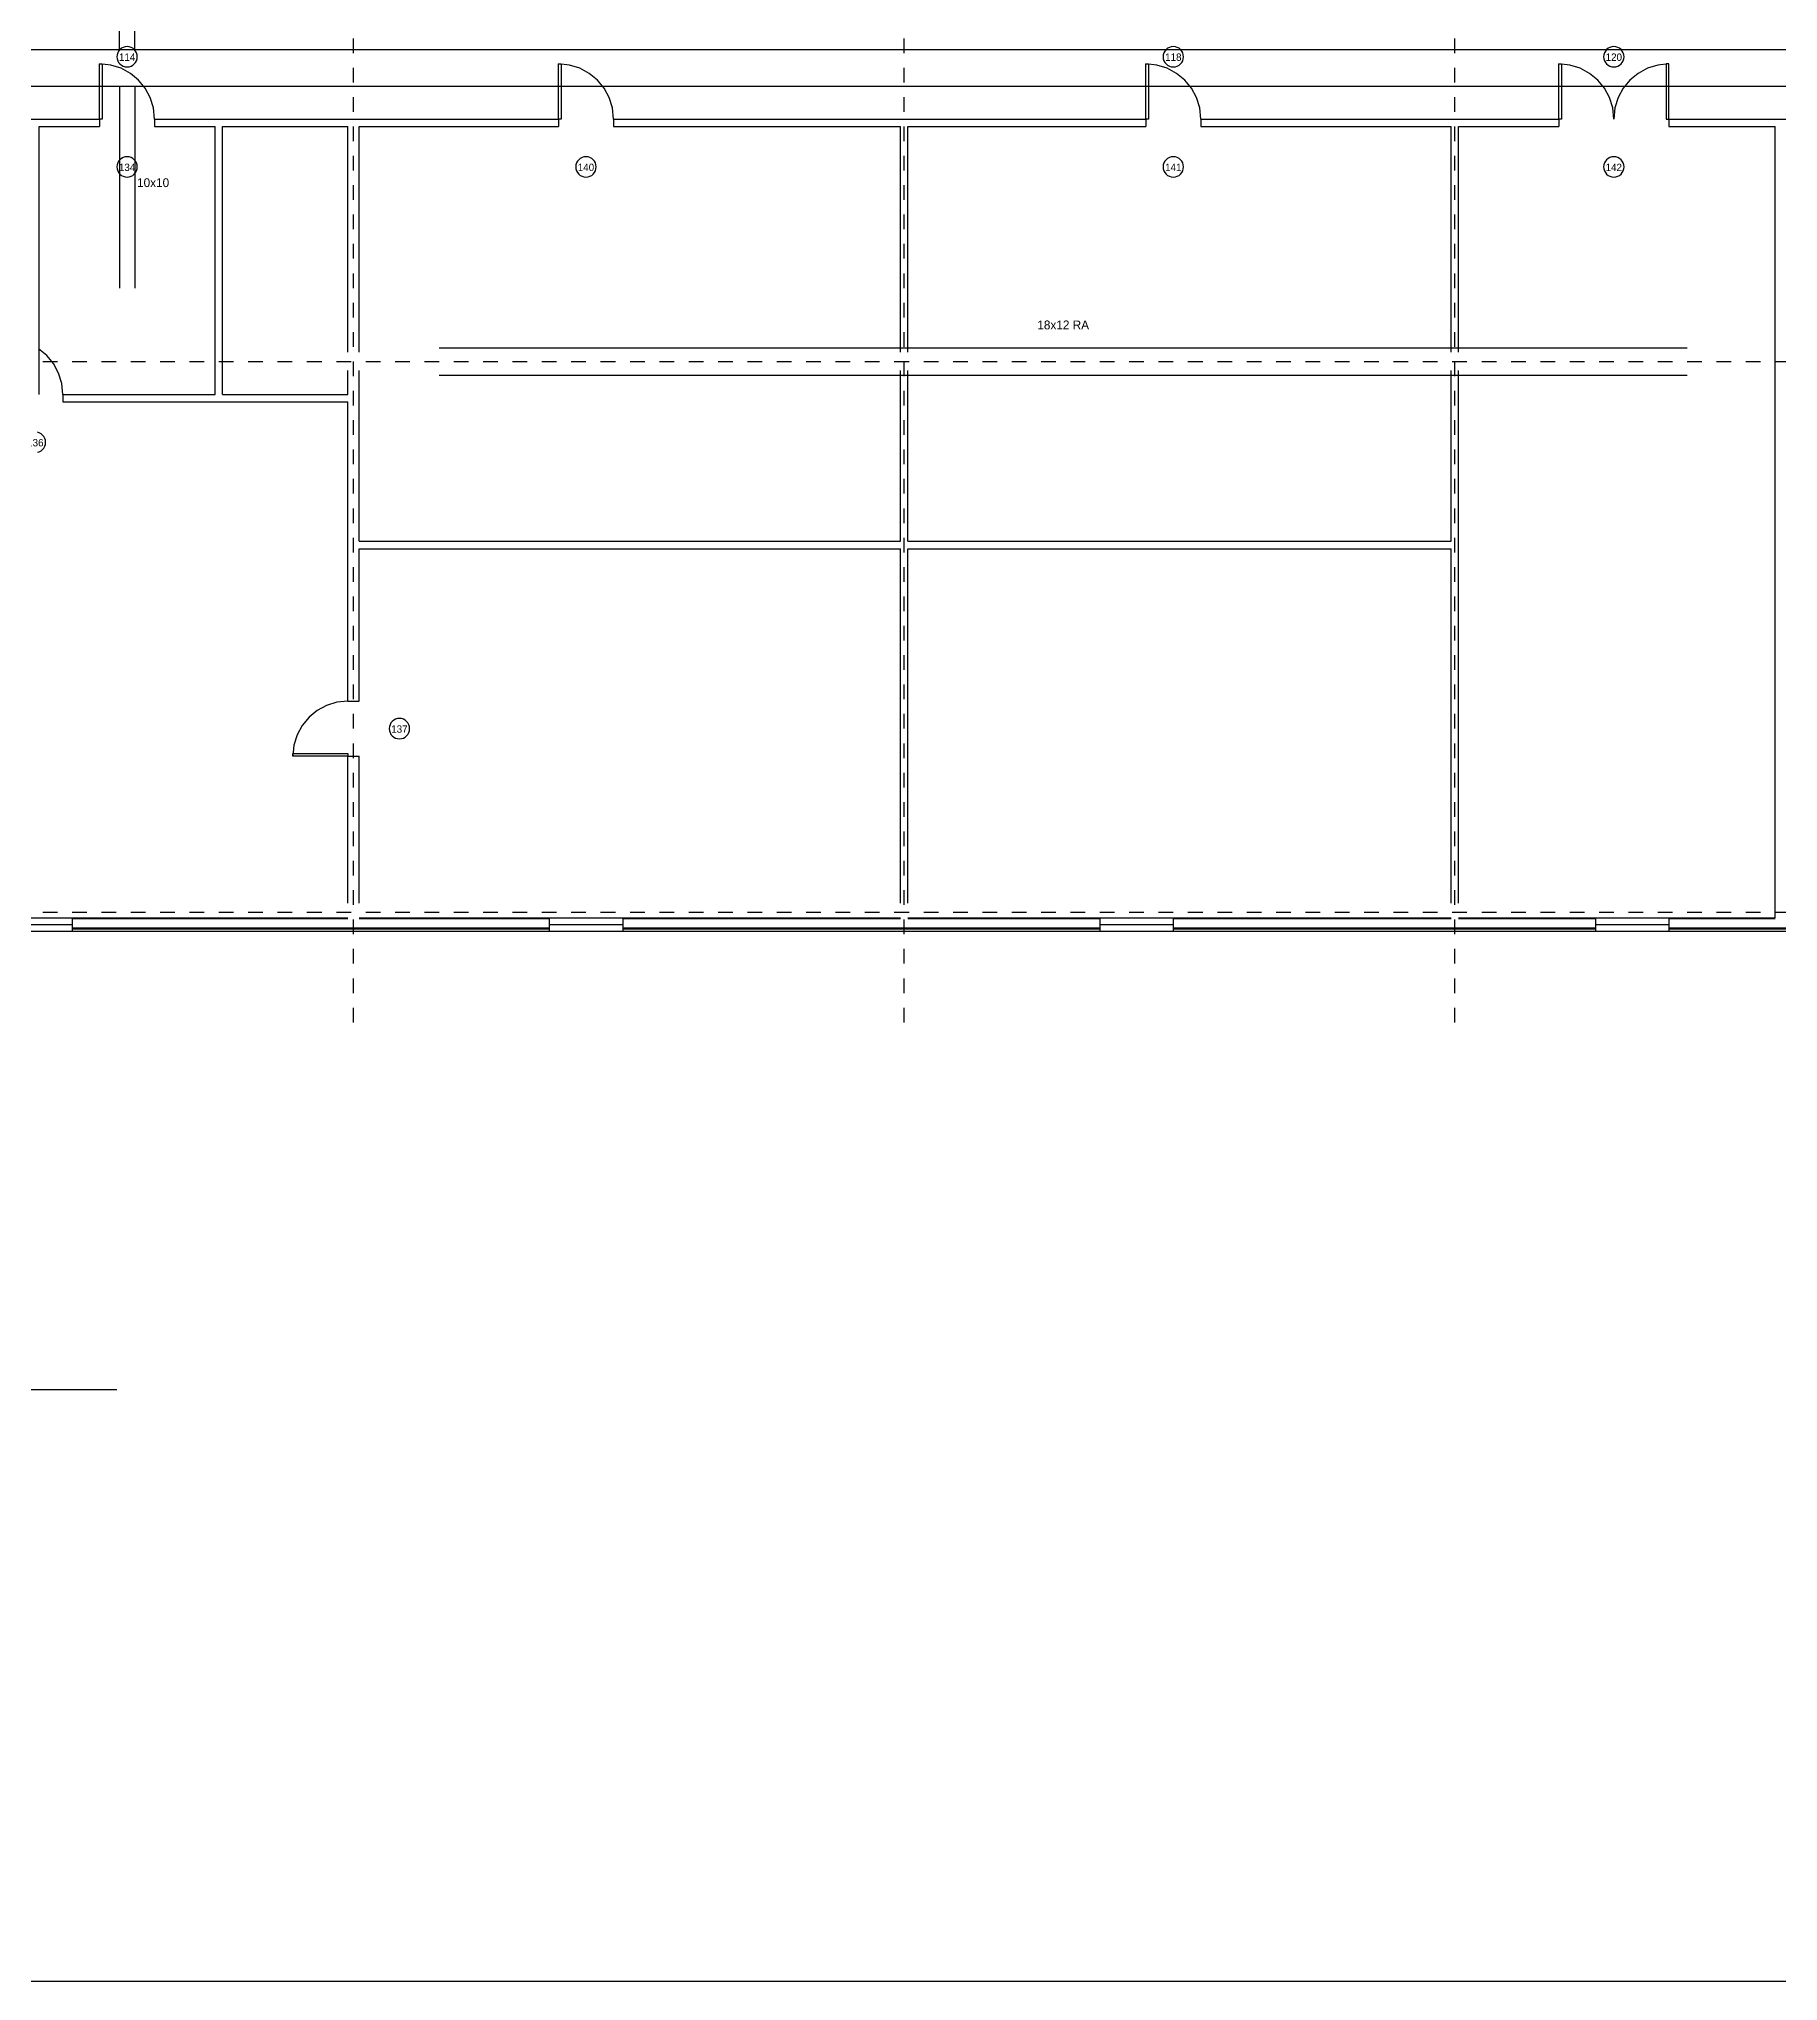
# Model space of a CAD drawing. Header units: inches. Extents: x 0.5 to 35.5, y 0.5 to 23.5.
# Drawn here: x 11.97 to 23.81, y 0.5 to 13.72 of the extents above; entities that cross this region are included whole.
import ezdxf
from ezdxf.enums import TextEntityAlignment as Align

# ---------------------------------------------------------------- set-up
doc = ezdxf.new("R2010")
doc.units = ezdxf.units.IN
doc.linetypes.add('DASHED', pattern=[0.125, 0.0833, -0.0417])
for name, color, linetype in [('A-ANNO-SYMB', 5, 'CONTINUOUS'), ('A-ANNO-TEXT', 3, 'CONTINUOUS'), ('A-DOOR', 4, 'CONTINUOUS'), ('A-GLAZ', 3, 'CONTINUOUS'), ('A-WALL', 2, 'CONTINUOUS'), ('G-ANNO-TTLB', 4, 'CONTINUOUS'), ('M-ANNO', 1, 'CONTINUOUS'), ('M-DUCT', 7, 'CONTINUOUS'), ('S-GRID', 1, 'CONTINUOUS')]:
    doc.layers.add(name, color=color, linetype=linetype)

msp = doc.modelspace()

# ---------------------------------------------------------------- linework, layer by layer
at = {"layer": 'A-ANNO-SYMB'}
for p, q in [((12.50546, 13.62942), (12.50141, 13.61638)), ((12.51186, 13.64121), (12.50546, 13.62942)), ((12.52034, 13.65149), (12.51186, 13.64121)), ((12.53062, 13.65997), (12.52034, 13.65149)), ((12.54241, 13.66637), (12.53062, 13.65997)), ((12.55545, 13.67042), (12.54241, 13.66637)), ((12.56944, 13.67183), (12.55545, 13.67042)), ((12.58344, 13.67042), (12.56944, 13.67183)), ((12.59648, 13.66637), (12.58344, 13.67042)), ((12.60827, 13.65997), (12.59648, 13.66637)), ((12.61855, 13.65149), (12.60827, 13.65997)), ((12.62703, 13.64121), (12.61855, 13.65149)), ((12.63343, 13.62942), (12.62703, 13.64121)), ((12.63748, 13.61638), (12.63343, 13.62942)), ((19.63046, 13.62942), (19.62641, 13.61638)), ((19.63686, 13.64121), (19.63046, 13.62942)), ((19.64534, 13.65149), (19.63686, 13.64121)), ((19.65562, 13.65997), (19.64534, 13.65149)), ((19.66741, 13.66637), (19.65562, 13.65997)), ((19.68045, 13.67042), (19.66741, 13.66637)), ((19.69444, 13.67183), (19.68045, 13.67042)), ((19.70844, 13.67042), (19.69444, 13.67183)), ((19.72148, 13.66637), (19.70844, 13.67042)), ((19.73327, 13.65997), (19.72148, 13.66637)), ((19.74355, 13.65149), (19.73327, 13.65997)), ((19.75203, 13.64121), (19.74355, 13.65149)), ((19.75843, 13.62942), (19.75203, 13.64121)), ((19.76248, 13.61638), (19.75843, 13.62942)), ((22.63046, 13.62942), (22.62641, 13.61638)), ((22.63686, 13.64121), (22.63046, 13.62942)), ((22.64534, 13.65149), (22.63686, 13.64121)), ((22.65562, 13.65997), (22.64534, 13.65149)), ((22.66741, 13.66637), (22.65562, 13.65997)), ((22.68045, 13.67042), (22.66741, 13.66637)), ((22.69444, 13.67183), (22.68045, 13.67042)), ((22.70844, 13.67042), (22.69444, 13.67183)), ((22.72148, 13.66637), (22.70844, 13.67042)), ((22.73327, 13.65997), (22.72148, 13.66637)), ((22.74355, 13.65149), (22.73327, 13.65997)), ((22.75203, 13.64121), (22.74355, 13.65149)), ((22.75843, 13.62942), (22.75203, 13.64121)), ((22.76248, 13.61638), (22.75843, 13.62942)), ((12.50141, 13.61638), (12.5, 13.60239)), ((12.5, 13.60239), (12.50141, 13.58839)), ((12.50141, 13.58839), (12.50546, 13.57536)), ((12.50546, 13.57536), (12.51186, 13.56356)), ((12.51186, 13.56356), (12.52034, 13.55328)), ((12.52034, 13.55328), (12.53062, 13.5448)), ((12.53062, 13.5448), (12.54241, 13.5384)), ((12.54241, 13.5384), (12.55545, 13.53435)), ((12.55545, 13.53435), (12.56944, 13.53294)), ((12.56944, 13.53294), (12.58344, 13.53435)), ((12.58344, 13.53435), (12.59648, 13.5384)), ((12.59648, 13.5384), (12.60827, 13.5448)), ((12.60827, 13.5448), (12.61855, 13.55328)), ((12.61855, 13.55328), (12.62703, 13.56356)), ((12.62703, 13.56356), (12.63343, 13.57536)), ((12.63343, 13.57536), (12.63748, 13.58839)), ((12.63889, 13.60239), (12.63748, 13.61638)), ((12.63748, 13.58839), (12.63889, 13.60239)), ((19.62641, 13.61638), (19.625, 13.60239)), ((19.625, 13.60239), (19.62641, 13.58839)), ((19.62641, 13.58839), (19.63046, 13.57536)), ((19.63046, 13.57536), (19.63686, 13.56356)), ((19.63686, 13.56356), (19.64534, 13.55328)), ((19.64534, 13.55328), (19.65562, 13.5448)), ((19.65562, 13.5448), (19.66741, 13.5384)), ((19.66741, 13.5384), (19.68045, 13.53435)), ((19.68045, 13.53435), (19.69444, 13.53294)), ((19.69444, 13.53294), (19.70844, 13.53435)), ((19.70844, 13.53435), (19.72148, 13.5384)), ((19.72148, 13.5384), (19.73327, 13.5448)), ((19.73327, 13.5448), (19.74355, 13.55328)), ((19.74355, 13.55328), (19.75203, 13.56356)), ((19.75203, 13.56356), (19.75843, 13.57536)), ((19.75843, 13.57536), (19.76248, 13.58839)), ((19.76389, 13.60239), (19.76248, 13.61638)), ((19.76248, 13.58839), (19.76389, 13.60239)), ((22.62641, 13.61638), (22.625, 13.60239)), ((22.625, 13.60239), (22.62641, 13.58839)), ((22.62641, 13.58839), (22.63046, 13.57536)), ((22.63046, 13.57536), (22.63686, 13.56356)), ((22.63686, 13.56356), (22.64534, 13.55328)), ((22.64534, 13.55328), (22.65562, 13.5448)), ((22.65562, 13.5448), (22.66741, 13.5384)), ((22.66741, 13.5384), (22.68045, 13.53435)), ((22.68045, 13.53435), (22.69444, 13.53294)), ((22.69444, 13.53294), (22.70844, 13.53435)), ((22.70844, 13.53435), (22.72148, 13.5384)), ((22.72148, 13.5384), (22.73327, 13.5448)), ((22.73327, 13.5448), (22.74355, 13.55328)), ((22.74355, 13.55328), (22.75203, 13.56356)), ((22.75203, 13.56356), (22.75843, 13.57536)), ((22.75843, 13.57536), (22.76248, 13.58839)), ((22.76389, 13.60239), (22.76248, 13.61638)), ((22.76248, 13.58839), (22.76389, 13.60239)), ((12.50141, 12.86638), (12.5, 12.85239)), ((12.5, 12.85239), (12.50141, 12.83839)), ((12.50546, 12.87942), (12.50141, 12.86638)), ((12.50141, 12.83839), (12.50546, 12.82536)), ((12.51186, 12.89121), (12.50546, 12.87942)), ((12.52034, 12.90149), (12.51186, 12.89121)), ((12.53062, 12.90997), (12.52034, 12.90149)), ((12.54241, 12.91637), (12.53062, 12.90997)), ((12.55545, 12.92042), (12.54241, 12.91637)), ((12.56944, 12.92183), (12.55545, 12.92042)), ((12.58344, 12.92042), (12.56944, 12.92183)), ((12.59648, 12.91637), (12.58344, 12.92042)), ((12.60827, 12.90997), (12.59648, 12.91637)), ((12.61855, 12.90149), (12.60827, 12.90997)), ((12.62703, 12.89121), (12.61855, 12.90149)), ((12.63343, 12.87942), (12.62703, 12.89121)), ((12.63748, 12.86638), (12.63343, 12.87942)), ((12.63343, 12.82536), (12.63748, 12.83839)), ((12.63889, 12.85239), (12.63748, 12.86638)), ((12.63748, 12.83839), (12.63889, 12.85239)), ((15.62641, 12.86638), (15.625, 12.85239)), ((15.625, 12.85239), (15.62641, 12.83839)), ((15.63046, 12.87942), (15.62641, 12.86638)), ((15.62641, 12.83839), (15.63046, 12.82536)), ((15.63686, 12.89121), (15.63046, 12.87942)), ((15.64534, 12.90149), (15.63686, 12.89121)), ((15.65562, 12.90997), (15.64534, 12.90149)), ((15.66741, 12.91637), (15.65562, 12.90997)), ((15.68045, 12.92042), (15.66741, 12.91637)), ((15.69444, 12.92183), (15.68045, 12.92042)), ((15.70844, 12.92042), (15.69444, 12.92183)), ((15.72148, 12.91637), (15.70844, 12.92042)), ((15.73327, 12.90997), (15.72148, 12.91637)), ((15.74355, 12.90149), (15.73327, 12.90997)), ((15.75203, 12.89121), (15.74355, 12.90149)), ((15.75843, 12.87942), (15.75203, 12.89121)), ((15.76248, 12.86638), (15.75843, 12.87942)), ((15.75843, 12.82536), (15.76248, 12.83839)), ((15.76389, 12.85239), (15.76248, 12.86638)), ((15.76248, 12.83839), (15.76389, 12.85239)), ((19.62641, 12.86638), (19.625, 12.85239)), ((19.625, 12.85239), (19.62641, 12.83839)), ((19.63046, 12.87942), (19.62641, 12.86638)), ((19.62641, 12.83839), (19.63046, 12.82536)), ((19.63686, 12.89121), (19.63046, 12.87942)), ((19.64534, 12.90149), (19.63686, 12.89121)), ((19.65562, 12.90997), (19.64534, 12.90149)), ((19.66741, 12.91637), (19.65562, 12.90997)), ((19.68045, 12.92042), (19.66741, 12.91637)), ((19.69444, 12.92183), (19.68045, 12.92042)), ((19.70844, 12.92042), (19.69444, 12.92183)), ((19.72148, 12.91637), (19.70844, 12.92042)), ((19.73327, 12.90997), (19.72148, 12.91637)), ((19.74355, 12.90149), (19.73327, 12.90997)), ((19.75203, 12.89121), (19.74355, 12.90149)), ((19.75843, 12.87942), (19.75203, 12.89121)), ((19.76248, 12.86638), (19.75843, 12.87942)), ((19.75843, 12.82536), (19.76248, 12.83839)), ((19.76389, 12.85239), (19.76248, 12.86638)), ((19.76248, 12.83839), (19.76389, 12.85239)), ((22.62641, 12.86638), (22.625, 12.85239)), ((22.625, 12.85239), (22.62641, 12.83839)), ((22.63046, 12.87942), (22.62641, 12.86638)), ((22.62641, 12.83839), (22.63046, 12.82536)), ((22.63686, 12.89121), (22.63046, 12.87942)), ((22.64534, 12.90149), (22.63686, 12.89121)), ((22.65562, 12.90997), (22.64534, 12.90149)), ((22.66741, 12.91637), (22.65562, 12.90997)), ((22.68045, 12.92042), (22.66741, 12.91637)), ((22.69444, 12.92183), (22.68045, 12.92042)), ((22.70844, 12.92042), (22.69444, 12.92183)), ((22.72148, 12.91637), (22.70844, 12.92042)), ((22.73327, 12.90997), (22.72148, 12.91637)), ((22.74355, 12.90149), (22.73327, 12.90997)), ((22.75203, 12.89121), (22.74355, 12.90149)), ((22.75843, 12.87942), (22.75203, 12.89121)), ((22.76248, 12.86638), (22.75843, 12.87942)), ((22.75843, 12.82536), (22.76248, 12.83839)), ((22.76389, 12.85239), (22.76248, 12.86638)), ((22.76248, 12.83839), (22.76389, 12.85239)), ((12.50546, 12.82536), (12.51186, 12.81356)), ((12.51186, 12.81356), (12.52034, 12.80328)), ((12.52034, 12.80328), (12.53062, 12.7948)), ((12.53062, 12.7948), (12.54241, 12.7884)), ((12.54241, 12.7884), (12.55545, 12.78435)), ((12.55545, 12.78435), (12.56944, 12.78294)), ((12.56944, 12.78294), (12.58344, 12.78435)), ((12.58344, 12.78435), (12.59648, 12.7884)), ((12.59648, 12.7884), (12.60827, 12.7948)), ((12.60827, 12.7948), (12.61855, 12.80328)), ((12.61855, 12.80328), (12.62703, 12.81356)), ((12.62703, 12.81356), (12.63343, 12.82536)), ((15.63046, 12.82536), (15.63686, 12.81356)), ((15.63686, 12.81356), (15.64534, 12.80328)), ((15.64534, 12.80328), (15.65562, 12.7948)), ((15.65562, 12.7948), (15.66741, 12.7884)), ((15.66741, 12.7884), (15.68045, 12.78435)), ((15.68045, 12.78435), (15.69444, 12.78294)), ((15.69444, 12.78294), (15.70844, 12.78435)), ((15.70844, 12.78435), (15.72148, 12.7884)), ((15.72148, 12.7884), (15.73327, 12.7948)), ((15.73327, 12.7948), (15.74355, 12.80328)), ((15.74355, 12.80328), (15.75203, 12.81356)), ((15.75203, 12.81356), (15.75843, 12.82536)), ((19.63046, 12.82536), (19.63686, 12.81356)), ((19.63686, 12.81356), (19.64534, 12.80328)), ((19.64534, 12.80328), (19.65562, 12.7948)), ((19.65562, 12.7948), (19.66741, 12.7884)), ((19.66741, 12.7884), (19.68045, 12.78435)), ((19.68045, 12.78435), (19.69444, 12.78294)), ((19.69444, 12.78294), (19.70844, 12.78435)), ((19.70844, 12.78435), (19.72148, 12.7884)), ((19.72148, 12.7884), (19.73327, 12.7948)), ((19.73327, 12.7948), (19.74355, 12.80328)), ((19.74355, 12.80328), (19.75203, 12.81356)), ((19.75203, 12.81356), (19.75843, 12.82536)), ((22.63046, 12.82536), (22.63686, 12.81356)), ((22.63686, 12.81356), (22.64534, 12.80328)), ((22.64534, 12.80328), (22.65562, 12.7948)), ((22.65562, 12.7948), (22.66741, 12.7884)), ((22.66741, 12.7884), (22.68045, 12.78435)), ((22.68045, 12.78435), (22.69444, 12.78294)), ((22.69444, 12.78294), (22.70844, 12.78435)), ((22.70844, 12.78435), (22.72148, 12.7884)), ((22.72148, 12.7884), (22.73327, 12.7948)), ((22.73327, 12.7948), (22.74355, 12.80328)), ((22.74355, 12.80328), (22.75203, 12.81356)), ((22.75203, 12.81356), (22.75843, 12.82536)), ((11.97148, 11.04137), (11.95844, 11.04542)), ((11.98327, 11.03497), (11.97148, 11.04137)), ((11.99355, 11.02649), (11.98327, 11.03497)), ((12.00203, 11.01621), (11.99355, 11.02649)), ((12.00843, 11.00442), (12.00203, 11.01621)), ((12.01248, 10.99138), (12.00843, 11.00442)), ((12.01389, 10.97739), (12.01248, 10.99138)), ((12.01248, 10.96339), (12.01389, 10.97739)), ((11.95844, 10.90935), (11.97148, 10.9134)), ((11.97148, 10.9134), (11.98327, 10.9198)), ((11.98327, 10.9198), (11.99355, 10.92828)), ((11.99355, 10.92828), (12.00203, 10.93856)), ((12.00203, 10.93856), (12.00843, 10.95036)), ((12.00843, 10.95036), (12.01248, 10.96339)), ((14.35584, 9.04177), (14.35443, 9.02778)), ((14.35443, 9.02778), (14.35584, 9.01378)), ((14.35988, 9.05481), (14.35584, 9.04177)), ((14.35584, 9.01378), (14.35988, 9.00075)), ((14.36629, 9.0666), (14.35988, 9.05481)), ((14.35988, 9.00075), (14.36629, 8.98895)), ((14.37477, 9.07688), (14.36629, 9.0666)), ((14.38504, 9.08536), (14.37477, 9.07688)), ((14.39684, 9.09176), (14.38504, 9.08536)), ((14.40988, 9.09581), (14.39684, 9.09176)), ((14.42387, 9.09722), (14.40988, 9.09581)), ((14.43787, 9.09581), (14.42387, 9.09722)), ((14.4509, 9.09176), (14.43787, 9.09581)), ((14.4627, 9.08536), (14.4509, 9.09176)), ((14.47298, 9.07688), (14.4627, 9.08536)), ((14.48146, 9.0666), (14.47298, 9.07688)), ((14.48786, 9.05481), (14.48146, 9.0666)), ((14.48146, 8.98895), (14.48786, 9.00075)), ((14.49191, 9.04177), (14.48786, 9.05481)), ((14.48786, 9.00075), (14.49191, 9.01378)), ((14.49332, 9.02778), (14.49191, 9.04177)), ((14.49191, 9.01378), (14.49332, 9.02778)), ((14.36629, 8.98895), (14.37477, 8.97867)), ((14.37477, 8.97867), (14.38504, 8.97019)), ((14.38504, 8.97019), (14.39684, 8.96379)), ((14.39684, 8.96379), (14.40988, 8.95974)), ((14.40988, 8.95974), (14.42387, 8.95833)), ((14.42387, 8.95833), (14.43787, 8.95974)), ((14.43787, 8.95974), (14.4509, 8.96379)), ((14.4509, 8.96379), (14.4627, 8.97019)), ((14.4627, 8.97019), (14.47298, 8.97867)), ((14.47298, 8.97867), (14.48146, 8.98895))]:
    msp.add_line(p, q, dxfattribs=at)
at = {"layer": 'A-ANNO-TEXT'}
msp.add_line((8.33333, 4.52778), (12.5, 4.52778), dxfattribs=at)
at = {"layer": 'A-DOOR'}
for p, q in [((12.38194, 13.17817), (12.38194, 13.55317)), ((12.38194, 13.55317), (12.40017, 13.55317)), ((12.45752, 13.54555), (12.38194, 13.55317)), ((12.40017, 13.55317), (12.40017, 13.17817)), ((12.52791, 13.5237), (12.45752, 13.54555)), ((12.59161, 13.48912), (12.52791, 13.5237)), ((12.64711, 13.44333), (12.59161, 13.48912)), ((15.50694, 13.17817), (15.50694, 13.55317)), ((15.50694, 13.55317), (15.52517, 13.55317)), ((15.58252, 13.54555), (15.50694, 13.55317)), ((15.52517, 13.55317), (15.52517, 13.17817)), ((15.65291, 13.5237), (15.58252, 13.54555)), ((15.71661, 13.48912), (15.65291, 13.5237)), ((15.77211, 13.44333), (15.71661, 13.48912)), ((19.50694, 13.17817), (19.50694, 13.55317)), ((19.50694, 13.55317), (19.52517, 13.55317)), ((19.58252, 13.54555), (19.50694, 13.55317)), ((19.52517, 13.55317), (19.52517, 13.17817)), ((19.65291, 13.5237), (19.58252, 13.54555)), ((19.71661, 13.48912), (19.65291, 13.5237)), ((19.77211, 13.44333), (19.71661, 13.48912)), ((22.31944, 13.17817), (22.31944, 13.55317)), ((22.31944, 13.55317), (22.33767, 13.55317)), ((22.39502, 13.54555), (22.31944, 13.55317)), ((22.33767, 13.55317), (22.33767, 13.17817)), ((22.46541, 13.5237), (22.39502, 13.54555)), ((22.52911, 13.48912), (22.46541, 13.5237)), ((22.58461, 13.44333), (22.52911, 13.48912)), ((22.85978, 13.48912), (22.80428, 13.44333)), ((22.92348, 13.5237), (22.85978, 13.48912)), ((22.99387, 13.54555), (22.92348, 13.5237)), ((23.06944, 13.55317), (22.99387, 13.54555)), ((23.06944, 13.55317), (23.05122, 13.55317)), ((23.05122, 13.55317), (23.05122, 13.17817)), ((23.06944, 13.17817), (23.06944, 13.55317)), ((12.6929, 13.38783), (12.64711, 13.44333)), ((12.72748, 13.32414), (12.6929, 13.38783)), ((15.8179, 13.38783), (15.77211, 13.44333)), ((15.85248, 13.32414), (15.8179, 13.38783)), ((19.8179, 13.38783), (19.77211, 13.44333)), ((19.85248, 13.32414), (19.8179, 13.38783)), ((22.6304, 13.38783), (22.58461, 13.44333)), ((22.66498, 13.32414), (22.6304, 13.38783)), ((22.75849, 13.38783), (22.72391, 13.32414)), ((22.80428, 13.44333), (22.75849, 13.38783)), ((12.74933, 13.25374), (12.72748, 13.32414)), ((12.75694, 13.17817), (12.74933, 13.25374)), ((15.87433, 13.25374), (15.85248, 13.32414)), ((15.88194, 13.17817), (15.87433, 13.25374)), ((19.87433, 13.25374), (19.85248, 13.32414)), ((19.88194, 13.17817), (19.87433, 13.25374)), ((22.68683, 13.25374), (22.66498, 13.32414)), ((22.69444, 13.17817), (22.68683, 13.25374)), ((22.70206, 13.25374), (22.69444, 13.17817)), ((22.72391, 13.32414), (22.70206, 13.25374)), ((12.40017, 13.17817), (12.38194, 13.17817)), ((15.52517, 13.17817), (15.50694, 13.17817)), ((19.52517, 13.17817), (19.50694, 13.17817)), ((22.33767, 13.17817), (22.31944, 13.17817)), ((23.05122, 13.17817), (23.06944, 13.17817)), ((12.02211, 11.56833), (11.96661, 11.61412)), ((12.0679, 11.51283), (12.02211, 11.56833)), ((12.10248, 11.44914), (12.0679, 11.51283)), ((12.12433, 11.37874), (12.10248, 11.44914)), ((12.13194, 11.30317), (12.12433, 11.37874)), ((13.86368, 9.15123), (13.80819, 9.10544)), ((13.92738, 9.18581), (13.86368, 9.15123)), ((13.99778, 9.20766), (13.92738, 9.18581)), ((14.07335, 9.21528), (13.99778, 9.20766)), ((13.76239, 9.04994), (13.72782, 8.98624)), ((13.80819, 9.10544), (13.76239, 9.04994)), ((13.70597, 8.91585), (13.69835, 8.84028)), ((13.72782, 8.98624), (13.70597, 8.91585)), ((13.69835, 8.84028), (13.69835, 8.85851)), ((13.69835, 8.85851), (14.07335, 8.85851)), ((14.07335, 8.84028), (13.69835, 8.84028)), ((14.07335, 8.85851), (14.07335, 8.84028))]:
    msp.add_line(p, q, dxfattribs=at)
at = {"layer": 'A-GLAZ'}
for p, q in [((11.69444, 7.74067), (12.19444, 7.74067)), ((11.69444, 7.69444), (12.19444, 7.69444)), ((15.44444, 7.74067), (15.94444, 7.74067)), ((15.44444, 7.69444), (15.94444, 7.69444)), ((19.19444, 7.74067), (19.69444, 7.74067)), ((19.19444, 7.69444), (19.69444, 7.69444)), ((22.56944, 7.74067), (23.06944, 7.74067)), ((22.56944, 7.69444), (23.06944, 7.69444)), ((11.69444, 7.64822), (12.19444, 7.64822)), ((15.44444, 7.64822), (15.94444, 7.64822)), ((19.19444, 7.64822), (19.69444, 7.64822)), ((22.56944, 7.64822), (23.06944, 7.64822))]:
    msp.add_line(p, q, dxfattribs=at)
at = {"layer": 'A-WALL'}
for p, q in [((11.50694, 13.17817), (12.38194, 13.17817)), ((11.96984, 13.12739), (12.38194, 13.12739)), ((11.96984, 11.30317), (11.96984, 13.12739)), ((12.38194, 13.17817), (12.38194, 13.12739)), ((12.75694, 13.17817), (15.50694, 13.17817)), ((12.75694, 13.17817), (12.75694, 13.12739)), ((12.75694, 13.12739), (13.16905, 13.12739)), ((13.16905, 11.30317), (13.16905, 13.12739)), ((13.21984, 13.12739), (14.07335, 13.12739)), ((13.21984, 11.30317), (13.21984, 13.12739)), ((14.07335, 11.59028), (14.07335, 13.12739)), ((14.14887, 13.12739), (15.50694, 13.12739)), ((14.14887, 11.59028), (14.14887, 13.12739)), ((15.50694, 13.17817), (15.50694, 13.12739)), ((15.88194, 13.17817), (19.50694, 13.17817)), ((15.88194, 13.17817), (15.88194, 13.12739)), ((15.88194, 13.12739), (17.83572, 13.12739)), ((17.83572, 11.59028), (17.83572, 13.12739)), ((17.8865, 13.12739), (19.50694, 13.12739)), ((17.8865, 11.59028), (17.8865, 13.12739)), ((19.50694, 13.17817), (19.50694, 13.12739)), ((19.88194, 13.17817), (22.31944, 13.17817)), ((19.88194, 13.17817), (19.88194, 13.12739)), ((19.88194, 13.12739), (21.58572, 13.12739)), ((21.58572, 11.59028), (21.58572, 13.12739)), ((21.6365, 13.12739), (22.31944, 13.12739)), ((21.6365, 11.59028), (21.6365, 13.12739)), ((22.31944, 13.17817), (22.31944, 13.12739)), ((23.06944, 13.17817), (24.38194, 13.17817)), ((23.06944, 13.17817), (23.06944, 13.12739)), ((23.06944, 13.12739), (23.79405, 13.12739)), ((23.79405, 7.74067), (23.79405, 13.12739)), ((14.07335, 11.30317), (14.07335, 11.46528)), ((14.14887, 10.30317), (14.14887, 11.46528)), ((17.83572, 10.30317), (17.83572, 11.46528)), ((17.8865, 10.30317), (17.8865, 11.46528)), ((21.58572, 10.30317), (21.58572, 11.46528)), ((21.6365, 7.84028), (21.6365, 11.46528)), ((12.13194, 11.30317), (13.16905, 11.30317)), ((12.13194, 11.30317), (12.13194, 11.25239)), ((12.13194, 11.25239), (14.07335, 11.25239)), ((13.21984, 11.30317), (14.07335, 11.30317)), ((14.07335, 9.21528), (14.07335, 11.25239)), ((14.14887, 10.30317), (17.83572, 10.30317)), ((14.14887, 9.21528), (14.14887, 10.25239)), ((14.14887, 10.25239), (17.83572, 10.25239)), ((17.83572, 7.84028), (17.83572, 10.25239)), ((17.8865, 10.30317), (21.58572, 10.30317)), ((17.8865, 7.84028), (17.8865, 10.25239)), ((17.8865, 10.25239), (21.58572, 10.25239)), ((21.58572, 7.84028), (21.58572, 10.25239)), ((14.07335, 9.21528), (14.14887, 9.21528)), ((14.07335, 7.84028), (14.07335, 8.84028)), ((14.07335, 8.84028), (14.14887, 8.84028)), ((14.14887, 7.84028), (14.14887, 8.84028)), ((12.19444, 7.74067), (14.07335, 7.74067)), ((12.19444, 7.74067), (12.19444, 7.64822)), ((12.19444, 7.73416), (14.07335, 7.73416)), ((12.19444, 7.67166), (15.44444, 7.67166)), ((14.14887, 7.74067), (15.44444, 7.74067)), ((14.14887, 7.73416), (15.44444, 7.73416)), ((15.44444, 7.74067), (15.44444, 7.64822)), ((15.94444, 7.74067), (17.83572, 7.74067)), ((15.94444, 7.74067), (15.94444, 7.64822)), ((15.94444, 7.73416), (17.83572, 7.73416)), ((15.94444, 7.67166), (19.19444, 7.67166)), ((17.8865, 7.74067), (19.19444, 7.74067)), ((17.8865, 7.73416), (19.19444, 7.73416)), ((19.19444, 7.74067), (19.19444, 7.64822)), ((19.69444, 7.74067), (21.58572, 7.74067)), ((19.69444, 7.74067), (19.69444, 7.64822)), ((19.69444, 7.73416), (21.58572, 7.73416)), ((19.69444, 7.67166), (22.56944, 7.67166)), ((21.6365, 7.74067), (22.56944, 7.74067)), ((21.6365, 7.73416), (22.56944, 7.73416)), ((22.56944, 7.74067), (22.56944, 7.64822)), ((23.06944, 7.74067), (23.79405, 7.74067)), ((23.06944, 7.74067), (23.06944, 7.64822)), ((23.06944, 7.73416), (23.79405, 7.73416)), ((23.06944, 7.67166), (29.24067, 7.67166)), ((12.19444, 7.66515), (15.44444, 7.66515)), ((12.19444, 7.64822), (15.44444, 7.64822)), ((15.94444, 7.66515), (19.19444, 7.66515)), ((15.94444, 7.64822), (19.19444, 7.64822)), ((19.69444, 7.66515), (22.56944, 7.66515)), ((19.69444, 7.64822), (22.56944, 7.64822)), ((23.06944, 7.66515), (29.24067, 7.66515)), ((23.06944, 7.64822), (29.24067, 7.64822))]:
    msp.add_line(p, q, dxfattribs=at)
at = {"layer": 'G-ANNO-TTLB'}
msp.add_line((0.5, 0.5), (35.5, 0.5), dxfattribs=at)
at = {"layer": 'M-DUCT'}
for p, q in [((12.51736, 13.65278), (12.51736, 15.27778)), ((12.62153, 13.65278), (12.62153, 15.27778)), ((7.56944, 13.65278), (25.69444, 13.65278)), ((7.56944, 13.40278), (25.69444, 13.40278)), ((12.51736, 13.40278), (12.51736, 12.02778)), ((12.62153, 13.40278), (12.62153, 12.02778)), ((14.69444, 11.62153), (23.19444, 11.62153)), ((14.69444, 11.43403), (23.19444, 11.43403))]:
    msp.add_line(p, q, dxfattribs=at)
at = {"layer": 'S-GRID', "linetype": 'DASHED'}
for p, q in [((14.11111, 7.02778), (14.11111, 21.40278)), ((17.86111, 7.02778), (17.86111, 21.40278)), ((21.61111, 7.02778), (21.61111, 21.40278)), ((1.19444, 11.52778), (29.94444, 11.52778)), ((1.19444, 7.77778), (29.94444, 7.77778))]:
    msp.add_line(p, q, dxfattribs=at)

# ---------------------------------------------------------------- texts
at = {"layer": 'A-ANNO-SYMB'}
for s, p in [('114', (12.56944, 13.57461)), ('118', (19.69444, 13.57461)), ('120', (22.69444, 13.57461)), ('134', (12.56944, 12.82461)), ('140', (15.69444, 12.82461)), ('141', (19.69444, 12.82461)), ('142', (22.69444, 12.82461)), ('136', (11.94444, 10.94961)), ('137', (14.42387, 9))]:
    msp.add_text(s, height=0.05, dxfattribs=at).set_placement(p, align=Align.CENTER)
at = {"layer": 'M-ANNO'}
for s, p in [('10x10', (12.74653, 12.71528)), ('18x12 RA', (18.94444, 11.74653))]:
    msp.add_text(s, height=0.06, dxfattribs=at).set_placement(p, align=Align.CENTER)

doc.saveas('drawing.dxf')
